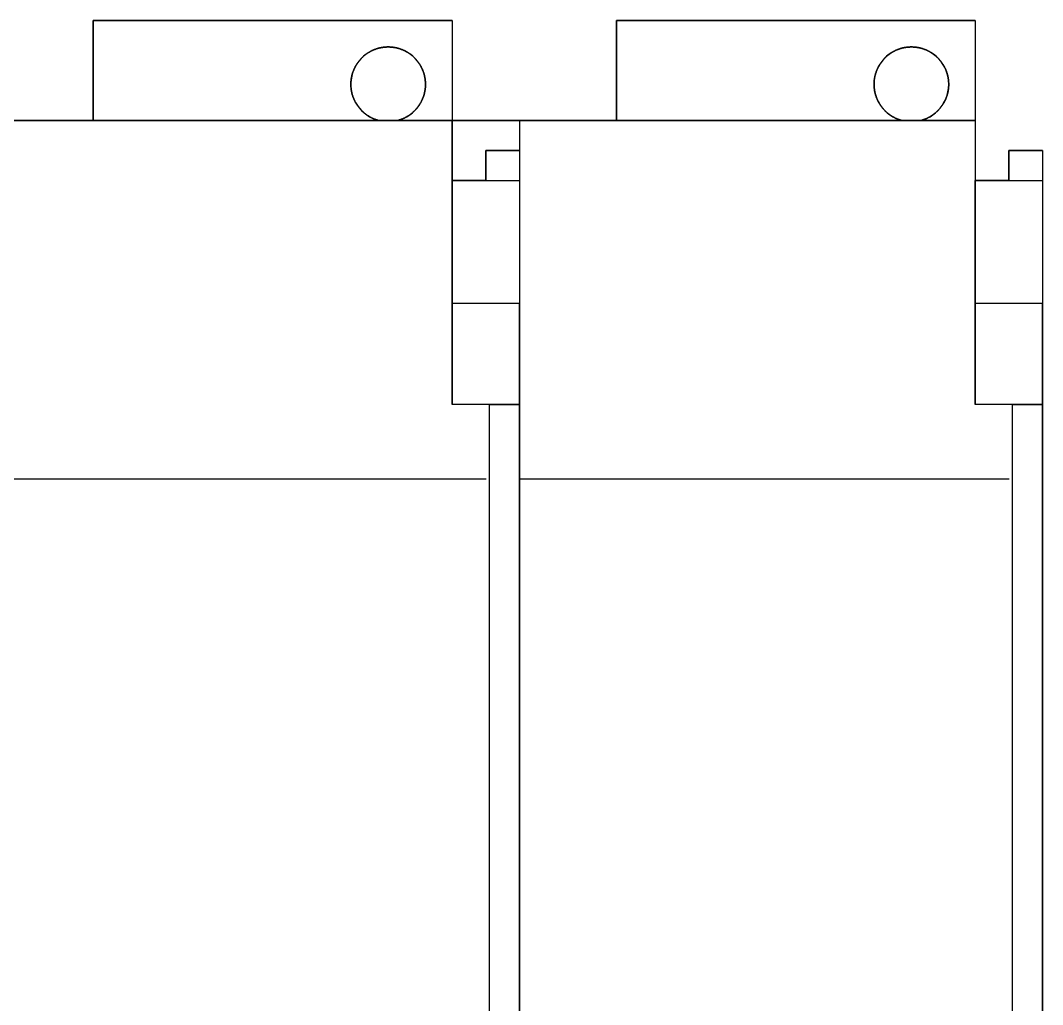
# Paper-space layout 'Sample Network Drawing - A1 Sheet' of a CAD drawing. Extents: x 49 to 806, y 22 to 564.
# Drawn here: x 641.74 to 648.58, y 130.26 to 136.85 of the extents above; entities that cross this region are included whole.
import ezdxf

# ---------------------------------------------------------------- set-up
doc = ezdxf.new("R2010")
doc.units = 0
doc.layers.add('N-EQPM-EXST', color=252, linetype='Continuous', lineweight=25)

psp = doc.layouts.new('Sample Network Drawing - A1 Sheet')

# ---------------------------------------------------------------- linework, layer by layer
at = {"layer": 'N-EQPM-EXST'}
for p, q in [((642.2294, 136.1752), (642.2294, 136.8452)), ((642.2294, 136.8452), (644.6294, 136.8452)), ((642.2294, 136.1752), (642.2294, 136.8452)), ((642.2294, 136.8452), (642.2294, 136.8452)), ((642.2294, 136.8452), (642.2294, 136.1752)), ((642.2294, 136.8452), (644.6294, 136.8452)), ((642.2294, 136.8452), (642.2294, 136.8452)), ((644.6294, 136.8452), (642.2294, 136.8452)), ((644.6294, 136.8452), (644.6294, 136.1752)), ((644.6294, 136.8452), (644.6294, 136.8452)), ((644.6294, 136.8452), (644.6294, 135.7752)), ((644.6294, 136.8452), (644.6294, 136.8452)), ((644.6294, 136.8452), (644.6294, 136.1752)), ((645.7294, 136.1752), (645.7294, 136.8452)), ((645.7294, 136.8452), (648.1294, 136.8452)), ((645.7294, 136.1752), (645.7294, 136.8452)), ((645.7294, 136.8452), (645.7294, 136.8452)), ((645.7294, 136.8452), (645.7294, 136.1752)), ((645.7294, 136.8452), (648.1294, 136.8452)), ((645.7294, 136.8452), (645.7294, 136.8452)), ((648.1294, 136.8452), (645.7294, 136.8452)), ((648.1294, 136.8452), (648.1294, 136.1752)), ((648.1294, 136.8452), (648.1294, 136.8452)), ((648.1294, 136.8452), (648.1294, 135.7752)), ((648.1294, 136.8452), (648.1294, 136.8452)), ((648.1294, 136.8452), (648.1294, 136.1752)), ((642.2294, 136.1752), (641.1294, 136.1752)), ((641.5794, 136.1752), (644.6294, 136.1752)), ((641.5794, 136.1752), (644.6294, 136.1752)), ((642.2294, 136.1752), (642.2294, 136.1752)), ((644.1411, 136.1752), (642.2294, 136.1752)), ((644.1411, 136.1752), (642.2294, 136.1752)), ((642.2294, 136.1752), (642.2294, 136.1752)), ((644.1411, 136.1752), (644.1411, 136.1752)), ((644.2626, 136.1752), (644.1411, 136.1752)), ((644.6294, 136.1752), (644.2626, 136.1752)), ((644.2626, 136.1752), (644.2626, 136.1752)), ((644.6294, 136.1752), (644.2626, 136.1752)), ((644.6294, 136.1752), (645.0794, 136.1752)), ((644.6294, 135.7752), (644.6294, 136.1752)), ((644.6294, 136.1752), (645.0794, 136.1752)), ((644.6294, 136.1752), (644.6294, 136.1752)), ((645.7294, 136.1752), (644.6294, 136.1752)), ((644.6294, 135.7752), (644.6294, 136.1752)), ((644.6294, 136.1752), (644.6294, 136.1752)), ((644.6294, 136.1752), (644.6294, 135.7752)), ((644.6294, 136.1752), (644.6294, 136.1752)), ((644.6294, 136.1752), (644.6294, 134.2752)), ((644.6294, 136.1752), (644.6294, 136.1752)), ((644.6294, 136.1752), (644.6294, 134.2752)), ((645.0794, 136.1752), (645.0794, 135.9752)), ((645.0794, 136.1752), (645.0794, 136.1752)), ((645.0794, 136.1752), (648.1294, 136.1752)), ((645.0794, 136.1752), (648.1294, 136.1752)), ((645.0794, 136.1752), (645.0794, 124.3752)), ((645.7294, 136.1752), (645.7294, 136.1752)), ((647.6411, 136.1752), (645.7294, 136.1752)), ((647.6411, 136.1752), (645.7294, 136.1752)), ((645.7294, 136.1752), (645.7294, 136.1752)), ((647.6411, 136.1752), (647.6411, 136.1752)), ((647.7626, 136.1752), (647.6411, 136.1752)), ((648.1294, 136.1752), (647.7626, 136.1752)), ((647.7626, 136.1752), (647.7626, 136.1752)), ((648.1294, 136.1752), (647.7626, 136.1752)), ((648.1294, 136.1752), (648.1294, 136.1752)), ((648.1294, 136.1752), (648.1294, 134.2752)), ((648.1294, 136.1752), (648.1294, 136.1752)), ((648.1294, 136.1752), (648.1294, 134.2752)), ((645.0794, 135.9752), (644.8544, 135.9752)), ((644.8544, 135.9752), (644.8544, 135.7752)), ((644.8544, 135.9752), (644.8544, 135.7752)), ((644.8544, 135.9752), (644.8544, 135.9752)), ((644.8544, 135.7752), (644.8544, 135.9752)), ((645.0794, 135.9752), (644.8544, 135.9752)), ((644.8544, 135.9752), (644.8544, 135.9752)), ((644.8544, 135.9752), (645.0794, 135.9752)), ((644.8544, 135.7752), (644.8544, 135.9752)), ((644.8544, 135.9752), (645.0794, 135.9752)), ((644.8544, 135.9752), (645.0794, 135.9752)), ((644.8544, 135.9752), (644.8544, 135.9752)), ((645.0794, 135.9752), (644.8544, 135.9752)), ((644.8544, 135.7752), (644.8544, 135.9752)), ((644.8544, 135.9752), (644.8544, 135.7752)), ((644.8544, 135.9752), (644.8544, 135.9752)), ((645.0794, 135.9752), (645.0794, 135.9752)), ((645.0794, 135.9752), (645.0794, 135.7752)), ((645.0794, 135.9752), (645.0794, 135.7752)), ((645.0794, 135.9752), (645.0794, 135.9752)), ((645.0794, 135.9752), (645.0794, 131.8752)), ((645.0794, 135.9752), (645.0794, 135.9752)), ((648.3544, 135.7752), (648.3544, 135.9752)), ((648.3544, 135.9752), (648.5794, 135.9752)), ((648.3544, 135.9752), (648.5794, 135.9752)), ((648.3544, 135.9752), (648.3544, 135.9752)), ((648.5794, 135.9752), (648.3544, 135.9752)), ((648.3544, 135.7752), (648.3544, 135.9752)), ((648.3544, 135.9752), (648.3544, 135.7752)), ((648.3544, 135.9752), (648.3544, 135.9752)), ((648.5794, 135.9752), (648.5794, 135.7752)), ((648.5794, 135.9752), (648.5794, 135.7752)), ((648.5794, 135.9752), (648.5794, 135.9752)), ((648.5794, 135.9752), (648.5794, 131.8752)), ((648.5794, 135.9752), (648.5794, 135.9752)), ((644.8544, 135.7752), (644.6294, 135.7752)), ((644.6294, 135.7752), (644.6294, 135.7752)), ((644.8544, 135.7752), (644.6294, 135.7752)), ((644.6294, 135.7752), (644.6294, 135.7752)), ((644.6294, 135.7752), (644.8544, 135.7752)), ((644.6294, 135.7752), (645.0794, 135.7752)), ((644.6294, 134.9502), (644.6294, 135.7752)), ((644.6294, 135.7752), (644.6294, 135.7752)), ((644.6294, 134.9502), (644.6294, 135.7752)), ((644.8544, 135.7752), (644.6294, 135.7752)), ((644.6294, 135.7752), (645.0794, 135.7752)), ((644.6294, 135.7752), (644.6294, 135.7752)), ((644.8544, 135.7752), (644.8544, 135.7752)), ((644.8544, 135.7752), (644.8544, 135.7752)), ((644.8544, 135.7752), (645.0794, 135.7752)), ((644.8544, 135.7752), (644.8544, 135.7752)), ((644.8544, 135.7752), (645.0794, 135.7752)), ((644.8544, 135.7752), (644.8544, 135.7752)), ((645.0794, 135.7752), (645.0794, 134.9502)), ((645.0794, 135.7752), (645.0794, 135.7752)), ((645.0794, 135.7752), (645.0794, 134.9502)), ((645.0794, 135.7752), (645.0794, 135.7752)), ((648.1294, 135.7752), (648.5794, 135.7752)), ((648.1294, 134.9502), (648.1294, 135.7752)), ((648.1294, 135.7752), (648.1294, 135.7752)), ((648.1294, 134.9502), (648.1294, 135.7752)), ((648.3544, 135.7752), (648.1294, 135.7752)), ((648.1294, 135.7752), (648.5794, 135.7752)), ((648.1294, 135.7752), (648.1294, 135.7752)), ((648.3544, 135.7752), (648.5794, 135.7752)), ((648.3544, 135.7752), (648.3544, 135.7752)), ((648.3544, 135.7752), (648.5794, 135.7752)), ((648.3544, 135.7752), (648.3544, 135.7752)), ((648.5794, 135.7752), (648.5794, 134.9502)), ((648.5794, 135.7752), (648.5794, 135.7752)), ((648.5794, 135.7752), (648.5794, 134.9502)), ((648.5794, 135.7752), (648.5794, 135.7752)), ((645.0794, 134.9502), (644.6294, 134.9502)), ((645.0794, 134.9502), (644.6294, 134.9502)), ((645.0794, 134.9502), (644.6294, 134.9502)), ((644.6294, 134.9502), (644.6294, 134.9502)), ((645.0794, 134.9502), (644.6294, 134.9502)), ((644.6294, 134.2752), (644.6294, 134.9502)), ((644.6294, 134.9502), (644.6294, 134.9502)), ((644.6294, 134.2752), (644.6294, 134.9502)), ((645.0794, 134.9502), (645.0794, 134.9502)), ((645.0794, 134.2752), (645.0794, 134.9502)), ((645.0794, 134.9502), (645.0794, 134.9502)), ((645.0794, 134.2752), (645.0794, 134.9502)), ((648.5794, 134.9502), (648.1294, 134.9502)), ((648.5794, 134.9502), (648.1294, 134.9502)), ((648.5794, 134.9502), (648.1294, 134.9502)), ((648.1294, 134.9502), (648.1294, 134.9502)), ((648.5794, 134.9502), (648.1294, 134.9502)), ((648.1294, 134.2752), (648.1294, 134.9502)), ((648.1294, 134.9502), (648.1294, 134.9502)), ((648.1294, 134.2752), (648.1294, 134.9502)), ((648.5794, 134.9502), (648.5794, 134.9502)), ((648.5794, 134.2752), (648.5794, 134.9502)), ((648.5794, 134.9502), (648.5794, 134.9502)), ((648.5794, 134.2752), (648.5794, 134.9502)), ((645.0794, 134.2752), (644.6294, 134.2752)), ((645.0794, 134.2752), (644.6294, 134.2752)), ((644.6294, 134.2752), (644.6294, 134.2752)), ((644.8794, 134.2752), (644.6294, 134.2752)), ((644.8794, 134.2752), (644.6294, 134.2752)), ((644.6294, 134.2752), (644.6294, 134.2752)), ((644.8794, 134.2752), (645.0794, 134.2752)), ((644.8794, 134.2752), (644.8794, 134.2752)), ((644.8794, 134.2752), (645.0794, 134.2752)), ((644.8794, 125.6752), (644.8794, 134.2752)), ((644.8794, 124.8251), (644.8794, 134.2752)), ((644.8794, 124.8251), (644.8794, 134.2752)), ((644.8794, 134.2752), (644.8794, 134.2752)), ((644.8794, 125.6752), (644.8794, 134.2752)), ((645.0794, 134.2752), (645.0794, 134.2752)), ((645.0794, 125.6752), (645.0794, 134.2752)), ((645.0794, 134.2752), (645.0794, 134.2752)), ((645.0794, 125.6752), (645.0794, 134.2752)), ((648.5794, 134.2752), (648.1294, 134.2752)), ((648.5794, 134.2752), (648.1294, 134.2752)), ((648.1294, 134.2752), (648.1294, 134.2752)), ((648.3794, 134.2752), (648.1294, 134.2752)), ((648.3794, 134.2752), (648.1294, 134.2752)), ((648.1294, 134.2752), (648.1294, 134.2752)), ((648.3794, 134.2752), (648.5794, 134.2752)), ((648.3794, 134.2752), (648.3794, 134.2752)), ((648.3794, 134.2752), (648.5794, 134.2752)), ((648.3794, 125.6752), (648.3794, 134.2752)), ((648.3794, 124.8251), (648.3794, 134.2752)), ((648.3794, 124.8251), (648.3794, 134.2752)), ((648.3794, 134.2752), (648.3794, 134.2752)), ((648.3794, 125.6752), (648.3794, 134.2752)), ((648.5794, 134.2752), (648.5794, 134.2752)), ((648.5794, 125.6752), (648.5794, 134.2752)), ((648.5794, 134.2752), (648.5794, 134.2752)), ((648.5794, 125.6752), (648.5794, 134.2752)), ((645.0794, 131.8752), (645.0794, 131.8752)), ((645.0794, 131.8752), (645.0794, 128.3752)), ((648.5794, 131.8752), (648.5794, 131.8752)), ((648.5794, 131.8752), (648.5794, 128.3752))]:
    psp.add_line(p, q, dxfattribs=at)
at = {"layer": 'N-EQPM-EXST', "flags": 128}
for points in [[(644.1411, 136.1752), (644.1384, 136.1759), (644.1357, 136.1766), (644.133, 136.1774), (644.1303, 136.1782), (644.1277, 136.179), (644.1249, 136.1799), (644.1223, 136.1807), (644.1197, 136.1816), (644.117, 136.1826), (644.1144, 136.1835), (644.1118, 136.1845), (644.1092, 136.1855), (644.1065, 136.1866), (644.104, 136.1877), (644.1014, 136.1888), (644.0988, 136.19), (644.0963, 136.1911), (644.0937, 136.1923), (644.0913, 136.1936), (644.0887, 136.1948), (644.0863, 136.1961), (644.0838, 136.1974), (644.0813, 136.1987), (644.0789, 136.2001), (644.0764, 136.2015), (644.074, 136.2029), (644.0716, 136.2044), (644.0692, 136.2059), (644.0669, 136.2074), (644.0645, 136.2089), (644.0622, 136.2105), (644.0599, 136.2121), (644.0576, 136.2136), (644.0553, 136.2153), (644.053, 136.2169), (644.0508, 136.2186), (644.0485, 136.2204), (644.0463, 136.2221), (644.0442, 136.2238), (644.042, 136.2256), (644.0398, 136.2274), (644.0377, 136.2292), (644.0357, 136.2311), (644.0336, 136.233), (644.0315, 136.2349), (644.0295, 136.2368), (644.0274, 136.2388), (644.0255, 136.2407), (644.0235, 136.2427), (644.0215, 136.2448), (644.0196, 136.2468), (644.0177, 136.2489), (644.0158, 136.2509), (644.014, 136.253), (644.0121, 136.2551), (644.0103, 136.2573), (644.0085, 136.2595), (644.0067, 136.2616), (644.005, 136.2638), (644.0033, 136.266), (644.0016, 136.2683), (644, 136.2705), (643.9983, 136.2728), (643.9967, 136.2751), (643.9951, 136.2774), (643.9936, 136.2797), (643.992, 136.2821), (643.9905, 136.2845), (643.9891, 136.2869), (643.9876, 136.2893), (643.9862, 136.2917), (643.9848, 136.2941), (643.9834, 136.2966), (643.982, 136.299), (643.9807, 136.3015), (643.9795, 136.304), (643.9782, 136.3065), (643.9769, 136.309), (643.9758, 136.3115), (643.9746, 136.3141), (643.9734, 136.3166), (643.9723, 136.3192), (643.9712, 136.3218), (643.9702, 136.3244), (643.9691, 136.327), (643.9681, 136.3296), (643.9671, 136.3323), (643.9662, 136.3349), (643.9653, 136.3376), (643.9644, 136.3402), (643.9635, 136.3429), (643.9627, 136.3456), (643.962, 136.3483), (643.9612, 136.351), (643.9604, 136.3537), (643.9597, 136.3564), (643.9591, 136.3591), (643.9584, 136.3619), (643.9578, 136.3646), (643.9572, 136.3673), (643.9567, 136.3701), (643.9562, 136.3728), (643.9557, 136.3756), (643.9552, 136.3784), (643.9548, 136.3812), (643.9544, 136.3839), (643.9541, 136.3867), (643.9537, 136.3895), (643.9534, 136.3923), (643.9532, 136.3951), (643.9529, 136.3979), (643.9527, 136.4007), (643.9525, 136.4035), (643.9524, 136.4063), (643.9523, 136.4091), (643.9522, 136.4119), (643.9521, 136.4147), (643.9521, 136.4175), (643.9521, 136.4203), (643.9522, 136.4231), (643.9523, 136.4259), (643.9523, 136.4287), (643.9525, 136.4315), (643.9527, 136.4344), (643.9529, 136.4372), (643.9531, 136.4399), (643.9534, 136.4427), (643.9537, 136.4455), (643.954, 136.4483), (643.9544, 136.4511), (643.9547, 136.4539), (643.9552, 136.4566), (643.9556, 136.4594), (643.9561, 136.4622), (643.9566, 136.4649), (643.9572, 136.4677), (643.9578, 136.4704), (643.9583, 136.4732), (643.959, 136.4759), (643.9597, 136.4786), (643.9603, 136.4813), (643.9611, 136.4841), (643.9618, 136.4868), (643.9626, 136.4894), (643.9634, 136.4921), (643.9643, 136.4948), (643.9652, 136.4975), (643.9661, 136.5001), (643.967, 136.5028), (643.968, 136.5054), (643.969, 136.508), (643.97, 136.5106), (643.9711, 136.5132), (643.9721, 136.5158), (643.9733, 136.5184), (643.9744, 136.5209), (643.9756, 136.5235), (643.9768, 136.526), (643.978, 136.5286), (643.9793, 136.5311), (643.9806, 136.5336), (643.9819, 136.5361), (643.9832, 136.5385), (643.9846, 136.541), (643.986, 136.5434), (643.9874, 136.5458), (643.9889, 136.5482), (643.9903, 136.5506), (643.9919, 136.553), (643.9934, 136.5553), (643.9949, 136.5577), (643.9965, 136.56), (643.9981, 136.5623), (643.9997, 136.5645), (644.0014, 136.5668), (644.0031, 136.569), (644.0048, 136.5713), (644.0066, 136.5735), (644.0083, 136.5757), (644.0101, 136.5778), (644.0119, 136.58), (644.0137, 136.5821), (644.0156, 136.5842), (644.0175, 136.5863), (644.0194, 136.5883), (644.0213, 136.5904), (644.0232, 136.5924), (644.0252, 136.5944), (644.0272, 136.5964), (644.0292, 136.5983), (644.0312, 136.6002), (644.0333, 136.6021), (644.0354, 136.604), (644.0375, 136.6059), (644.0396, 136.6077), (644.0417, 136.6095), (644.0439, 136.6113), (644.0461, 136.6131), (644.0483, 136.6148), (644.0505, 136.6165), (644.0527, 136.6182), (644.055, 136.6199), (644.0573, 136.6215), (644.0596, 136.6231), (644.0619, 136.6247), (644.0642, 136.6263), (644.0665, 136.6278), (644.0689, 136.6293), (644.0713, 136.6308), (644.0737, 136.6323), (644.0761, 136.6337), (644.0785, 136.6351), (644.081, 136.6365), (644.0835, 136.6378), (644.0859, 136.6391), (644.0884, 136.6404), (644.0909, 136.6416), (644.0935, 136.6429), (644.096, 136.6441), (644.0985, 136.6453), (644.1011, 136.6464), (644.1037, 136.6475), (644.1062, 136.6486), (644.1088, 136.6497), (644.1115, 136.6507), (644.1141, 136.6517), (644.1167, 136.6527), (644.1193, 136.6536), (644.122, 136.6545), (644.1246, 136.6554), (644.1273, 136.6563), (644.13, 136.6571), (644.1327, 136.6579), (644.1354, 136.6586), (644.1381, 136.6594), (644.1408, 136.6601), (644.1435, 136.6608), (644.1462, 136.6614), (644.149, 136.662), (644.1517, 136.6626), (644.1545, 136.6632), (644.1572, 136.6636), (644.16, 136.6641), (644.1627, 136.6646), (644.1655, 136.665), (644.1683, 136.6654), (644.1711, 136.6658), (644.1739, 136.6661), (644.1767, 136.6664), (644.1794, 136.6667), (644.1822, 136.6669), (644.185, 136.6671), (644.1878, 136.6673), (644.1906, 136.6674), (644.1935, 136.6675), (644.1963, 136.6676), (644.1991, 136.6677), (644.2018, 136.6677), (644.2046, 136.6677), (644.2074, 136.6676), (644.2102, 136.6675), (644.2131, 136.6674), (644.2159, 136.6673), (644.2187, 136.6671), (644.2215, 136.6669), (644.2243, 136.6667), (644.227, 136.6664), (644.2298, 136.6661), (644.2326, 136.6658), (644.2354, 136.6654), (644.2382, 136.665), (644.2409, 136.6646), (644.2437, 136.6641), (644.2465, 136.6636), (644.2492, 136.6632), (644.252, 136.6626), (644.2547, 136.662), (644.2575, 136.6614), (644.2602, 136.6608), (644.2629, 136.6601), (644.2656, 136.6594), (644.2683, 136.6586), (644.271, 136.6579), (644.2737, 136.6571), (644.2764, 136.6563), (644.2791, 136.6554), (644.2817, 136.6545), (644.2844, 136.6536), (644.287, 136.6527), (644.2896, 136.6517), (644.2922, 136.6507), (644.2948, 136.6497), (644.2975, 136.6486), (644.3, 136.6475), (644.3026, 136.6464), (644.3052, 136.6453), (644.3077, 136.6441), (644.3102, 136.6429), (644.3127, 136.6416), (644.3153, 136.6404), (644.3178, 136.6391), (644.3202, 136.6378), (644.3227, 136.6365), (644.3252, 136.6351), (644.3276, 136.6337), (644.33, 136.6323), (644.3324, 136.6308), (644.3348, 136.6293), (644.3371, 136.6278), (644.3395, 136.6263), (644.3418, 136.6247), (644.3441, 136.6231), (644.3464, 136.6215), (644.3487, 136.6199), (644.3509, 136.6182), (644.3532, 136.6165), (644.3554, 136.6148), (644.3576, 136.6131), (644.3598, 136.6113), (644.362, 136.6095), (644.3641, 136.6077), (644.3662, 136.6059), (644.3683, 136.604), (644.3704, 136.6021), (644.3725, 136.6002), (644.3745, 136.5983), (644.3765, 136.5964), (644.3785, 136.5944), (644.3804, 136.5924), (644.3824, 136.5904), (644.3843, 136.5883), (644.3862, 136.5863), (644.3881, 136.5842), (644.39, 136.5821), (644.3918, 136.58), (644.3936, 136.5778), (644.3954, 136.5757), (644.3971, 136.5735), (644.3989, 136.5713), (644.4006, 136.569), (644.4023, 136.5668), (644.4039, 136.5645), (644.4056, 136.5623), (644.4072, 136.56), (644.4088, 136.5577), (644.4103, 136.5553), (644.4118, 136.553), (644.4134, 136.5506), (644.4148, 136.5482), (644.4163, 136.5458), (644.4177, 136.5434), (644.4191, 136.541), (644.4204, 136.5385), (644.4218, 136.5361), (644.4231, 136.5336), (644.4244, 136.5311), (644.4257, 136.5286), (644.4269, 136.526), (644.4281, 136.5235), (644.4293, 136.5209), (644.4304, 136.5184), (644.4315, 136.5158), (644.4326, 136.5132), (644.4337, 136.5106), (644.4347, 136.508), (644.4357, 136.5054), (644.4367, 136.5028), (644.4376, 136.5001), (644.4385, 136.4975), (644.4394, 136.4948), (644.4402, 136.4921), (644.4411, 136.4894), (644.4419, 136.4868), (644.4426, 136.4841), (644.4434, 136.4813), (644.444, 136.4786), (644.4447, 136.4759), (644.4453, 136.4732), (644.4459, 136.4704), (644.4465, 136.4677), (644.4471, 136.4649), (644.4476, 136.4622), (644.4481, 136.4594), (644.4485, 136.4566), (644.449, 136.4539), (644.4493, 136.4511), (644.4497, 136.4483), (644.45, 136.4455), (644.4503, 136.4427), (644.4506, 136.4399), (644.4508, 136.4372), (644.451, 136.4344), (644.4512, 136.4315), (644.4513, 136.4287), (644.4514, 136.4259), (644.4515, 136.4231), (644.4516, 136.4203), (644.4516, 136.4175), (644.4516, 136.4147), (644.4515, 136.4119), (644.4514, 136.4091), (644.4513, 136.4063), (644.4512, 136.4035), (644.451, 136.4007), (644.4508, 136.3979), (644.4505, 136.3951), (644.4503, 136.3923), (644.45, 136.3895), (644.4496, 136.3867), (644.4493, 136.3839), (644.4489, 136.3812), (644.4485, 136.3784), (644.448, 136.3756), (644.4475, 136.3728), (644.447, 136.3701), (644.4465, 136.3673), (644.4459, 136.3646), (644.4453, 136.3619), (644.4446, 136.3591), (644.4439, 136.3564), (644.4433, 136.3537), (644.4425, 136.351), (644.4417, 136.3483), (644.441, 136.3456), (644.4402, 136.3429), (644.4393, 136.3402), (644.4384, 136.3376), (644.4375, 136.3349), (644.4366, 136.3323), (644.4356, 136.3296), (644.4346, 136.327), (644.4335, 136.3244), (644.4325, 136.3218), (644.4314, 136.3192), (644.4303, 136.3166), (644.4291, 136.3141), (644.4279, 136.3115), (644.4268, 136.309), (644.4255, 136.3065), (644.4242, 136.304), (644.423, 136.3015), (644.4217, 136.299), (644.4203, 136.2966), (644.4189, 136.2941), (644.4175, 136.2917), (644.4161, 136.2893), (644.4146, 136.2869), (644.4132, 136.2845), (644.4117, 136.2821), (644.4101, 136.2797), (644.4086, 136.2774), (644.407, 136.2751), (644.4054, 136.2728), (644.4037, 136.2705), (644.4021, 136.2683), (644.4004, 136.266), (644.3987, 136.2638), (644.397, 136.2616), (644.3952, 136.2595), (644.3934, 136.2573), (644.3916, 136.2551), (644.3897, 136.253), (644.3879, 136.2509), (644.386, 136.2489), (644.3841, 136.2468), (644.3822, 136.2448), (644.3802, 136.2427), (644.3782, 136.2407), (644.3763, 136.2388), (644.3742, 136.2368), (644.3722, 136.2349), (644.3701, 136.233), (644.368, 136.2311), (644.366, 136.2292), (644.3638, 136.2274), (644.3617, 136.2256), (644.3595, 136.2238), (644.3574, 136.2221), (644.3551, 136.2204), (644.3529, 136.2186), (644.3507, 136.2169), (644.3484, 136.2153), (644.3461, 136.2136), (644.3438, 136.2121), (644.3415, 136.2105), (644.3392, 136.2089), (644.3368, 136.2074), (644.3345, 136.2059), (644.3321, 136.2044), (644.3297, 136.2029), (644.3273, 136.2015), (644.3248, 136.2001), (644.3224, 136.1987), (644.3199, 136.1974), (644.3174, 136.1961), (644.315, 136.1948), (644.3124, 136.1936), (644.31, 136.1923), (644.3074, 136.1911), (644.3049, 136.19), (644.3023, 136.1888), (644.2997, 136.1877), (644.2971, 136.1866), (644.2945, 136.1855), (644.2919, 136.1845), (644.2893, 136.1835), (644.2867, 136.1826), (644.284, 136.1816), (644.2814, 136.1807), (644.2787, 136.1799), (644.276, 136.179), (644.2734, 136.1782), (644.2707, 136.1774), (644.268, 136.1766), (644.2653, 136.1759), (644.2626, 136.1752), (644.2653, 136.1759), (644.268, 136.1766), (644.2707, 136.1774), (644.2734, 136.1782), (644.276, 136.179), (644.2787, 136.1799), (644.2814, 136.1807), (644.284, 136.1816), (644.2867, 136.1826), (644.2893, 136.1835), (644.2919, 136.1845), (644.2945, 136.1855), (644.2971, 136.1866), (644.2997, 136.1877), (644.3023, 136.1888), (644.3049, 136.19), (644.3074, 136.1911), (644.31, 136.1923), (644.3124, 136.1936), (644.315, 136.1948), (644.3174, 136.1961), (644.3199, 136.1974), (644.3224, 136.1987), (644.3248, 136.2001), (644.3273, 136.2015), (644.3297, 136.2029), (644.3321, 136.2044), (644.3345, 136.2059), (644.3368, 136.2074), (644.3392, 136.2089), (644.3415, 136.2105), (644.3438, 136.2121), (644.3461, 136.2136), (644.3484, 136.2153), (644.3507, 136.2169), (644.3529, 136.2186), (644.3551, 136.2204), (644.3574, 136.2221), (644.3595, 136.2238), (644.3617, 136.2256), (644.3638, 136.2274), (644.366, 136.2292), (644.368, 136.2311), (644.3701, 136.233), (644.3722, 136.2349), (644.3742, 136.2368), (644.3763, 136.2388), (644.3782, 136.2407), (644.3802, 136.2427), (644.3822, 136.2448), (644.3841, 136.2468), (644.386, 136.2489), (644.3879, 136.2509), (644.3897, 136.253), (644.3916, 136.2551), (644.3934, 136.2573), (644.3952, 136.2595), (644.397, 136.2616), (644.3987, 136.2638), (644.4004, 136.266), (644.4021, 136.2683), (644.4037, 136.2705), (644.4054, 136.2728), (644.407, 136.2751), (644.4086, 136.2774), (644.4101, 136.2797), (644.4117, 136.2821), (644.4132, 136.2845), (644.4146, 136.2869), (644.4161, 136.2893), (644.4175, 136.2917), (644.4189, 136.2941), (644.4203, 136.2966), (644.4217, 136.299), (644.423, 136.3015), (644.4242, 136.304), (644.4255, 136.3065), (644.4268, 136.309), (644.4279, 136.3115), (644.4291, 136.3141), (644.4303, 136.3166), (644.4314, 136.3192), (644.4325, 136.3218), (644.4335, 136.3244), (644.4346, 136.327), (644.4356, 136.3296), (644.4366, 136.3323), (644.4375, 136.3349), (644.4384, 136.3376), (644.4393, 136.3402), (644.4402, 136.3429), (644.441, 136.3456), (644.4417, 136.3483), (644.4425, 136.351), (644.4433, 136.3537), (644.4439, 136.3564), (644.4446, 136.3591), (644.4453, 136.3619), (644.4459, 136.3646), (644.4465, 136.3673), (644.447, 136.3701), (644.4475, 136.3728), (644.448, 136.3756), (644.4485, 136.3784), (644.4489, 136.3812), (644.4493, 136.3839), (644.4496, 136.3867), (644.45, 136.3895), (644.4503, 136.3923), (644.4505, 136.3951), (644.4508, 136.3979), (644.451, 136.4007), (644.4512, 136.4035), (644.4513, 136.4063), (644.4514, 136.4091), (644.4515, 136.4119), (644.4516, 136.4147), (644.4516, 136.4175), (644.4516, 136.4203), (644.4515, 136.4231), (644.4514, 136.4259), (644.4513, 136.4287), (644.4512, 136.4315), (644.451, 136.4344), (644.4508, 136.4372), (644.4506, 136.4399), (644.4503, 136.4427), (644.45, 136.4455), (644.4497, 136.4483), (644.4493, 136.4511), (644.449, 136.4539), (644.4485, 136.4566), (644.4481, 136.4594), (644.4476, 136.4622), (644.4471, 136.4649), (644.4465, 136.4677), (644.4459, 136.4704), (644.4453, 136.4732), (644.4447, 136.4759), (644.444, 136.4786), (644.4434, 136.4813), (644.4426, 136.4841), (644.4419, 136.4868), (644.4411, 136.4894), (644.4402, 136.4921), (644.4394, 136.4948), (644.4385, 136.4975), (644.4376, 136.5001), (644.4367, 136.5028), (644.4357, 136.5054), (644.4347, 136.508), (644.4337, 136.5106), (644.4326, 136.5132), (644.4315, 136.5158), (644.4304, 136.5184), (644.4293, 136.5209), (644.4281, 136.5235), (644.4269, 136.526), (644.4257, 136.5286), (644.4244, 136.5311), (644.4231, 136.5336), (644.4218, 136.5361), (644.4204, 136.5385), (644.4191, 136.541), (644.4177, 136.5434), (644.4163, 136.5458), (644.4148, 136.5482), (644.4134, 136.5506), (644.4118, 136.553), (644.4103, 136.5553), (644.4088, 136.5577), (644.4072, 136.56), (644.4056, 136.5623), (644.4039, 136.5645), (644.4023, 136.5668), (644.4006, 136.569), (644.3989, 136.5713), (644.3971, 136.5735), (644.3954, 136.5757), (644.3936, 136.5778), (644.3918, 136.58), (644.39, 136.5821), (644.3881, 136.5842), (644.3862, 136.5863), (644.3843, 136.5883), (644.3824, 136.5904), (644.3804, 136.5924), (644.3785, 136.5944), (644.3765, 136.5964), (644.3745, 136.5983), (644.3725, 136.6002), (644.3704, 136.6021), (644.3683, 136.604), (644.3662, 136.6059), (644.3641, 136.6077), (644.362, 136.6095), (644.3598, 136.6113), (644.3576, 136.6131), (644.3554, 136.6148), (644.3532, 136.6165), (644.3509, 136.6182), (644.3487, 136.6199), (644.3464, 136.6215), (644.3441, 136.6231), (644.3418, 136.6247), (644.3395, 136.6263), (644.3371, 136.6278), (644.3348, 136.6293), (644.3324, 136.6308), (644.33, 136.6323), (644.3276, 136.6337), (644.3252, 136.6351), (644.3227, 136.6365), (644.3202, 136.6378), (644.3178, 136.6391), (644.3153, 136.6404), (644.3127, 136.6416), (644.3102, 136.6429), (644.3077, 136.6441), (644.3052, 136.6453), (644.3026, 136.6464), (644.3, 136.6475), (644.2975, 136.6486), (644.2948, 136.6497), (644.2922, 136.6507), (644.2896, 136.6517), (644.287, 136.6527), (644.2844, 136.6536), (644.2817, 136.6545), (644.2791, 136.6554), (644.2764, 136.6563), (644.2737, 136.6571), (644.271, 136.6579), (644.2683, 136.6586), (644.2656, 136.6594), (644.2629, 136.6601), (644.2602, 136.6608), (644.2575, 136.6614), (644.2547, 136.662), (644.252, 136.6626), (644.2492, 136.6632), (644.2465, 136.6636), (644.2437, 136.6641), (644.2409, 136.6646), (644.2382, 136.665), (644.2354, 136.6654), (644.2326, 136.6658), (644.2298, 136.6661), (644.227, 136.6664), (644.2243, 136.6667), (644.2215, 136.6669), (644.2187, 136.6671), (644.2159, 136.6673), (644.2131, 136.6674), (644.2102, 136.6675), (644.2074, 136.6676), (644.2046, 136.6677), (644.2018, 136.6677), (644.1991, 136.6677), (644.1963, 136.6676), (644.1935, 136.6675), (644.1906, 136.6674), (644.1878, 136.6673), (644.185, 136.6671), (644.1822, 136.6669), (644.1794, 136.6667), (644.1767, 136.6664), (644.1739, 136.6661), (644.1711, 136.6658), (644.1683, 136.6654), (644.1655, 136.665), (644.1627, 136.6646), (644.16, 136.6641), (644.1572, 136.6636), (644.1545, 136.6632), (644.1517, 136.6626), (644.149, 136.662), (644.1462, 136.6614), (644.1435, 136.6608), (644.1408, 136.6601), (644.1381, 136.6594), (644.1354, 136.6586), (644.1327, 136.6579), (644.13, 136.6571), (644.1273, 136.6563), (644.1246, 136.6554), (644.122, 136.6545), (644.1193, 136.6536), (644.1167, 136.6527), (644.1141, 136.6517), (644.1115, 136.6507), (644.1088, 136.6497), (644.1062, 136.6486), (644.1037, 136.6475), (644.1011, 136.6464), (644.0985, 136.6453), (644.096, 136.6441), (644.0935, 136.6429), (644.0909, 136.6416), (644.0884, 136.6404), (644.0859, 136.6391), (644.0835, 136.6378), (644.081, 136.6365), (644.0785, 136.6351), (644.0761, 136.6337), (644.0737, 136.6323), (644.0713, 136.6308), (644.0689, 136.6293), (644.0665, 136.6278), (644.0642, 136.6263), (644.0619, 136.6247), (644.0596, 136.6231), (644.0573, 136.6215), (644.055, 136.6199), (644.0527, 136.6182), (644.0505, 136.6165), (644.0483, 136.6148), (644.0461, 136.6131), (644.0439, 136.6113), (644.0417, 136.6095), (644.0396, 136.6077), (644.0375, 136.6059), (644.0354, 136.604), (644.0333, 136.6021), (644.0312, 136.6002), (644.0292, 136.5983), (644.0272, 136.5964), (644.0252, 136.5944), (644.0232, 136.5924), (644.0213, 136.5904), (644.0194, 136.5883), (644.0175, 136.5863), (644.0156, 136.5842), (644.0137, 136.5821), (644.0119, 136.58), (644.0101, 136.5778), (644.0083, 136.5757), (644.0066, 136.5735), (644.0048, 136.5713), (644.0031, 136.569), (644.0014, 136.5668), (643.9997, 136.5645), (643.9981, 136.5623), (643.9965, 136.56), (643.9949, 136.5577), (643.9934, 136.5553), (643.9919, 136.553), (643.9903, 136.5506), (643.9889, 136.5482), (643.9874, 136.5458), (643.986, 136.5434), (643.9846, 136.541), (643.9832, 136.5385), (643.9819, 136.5361), (643.9806, 136.5336), (643.9793, 136.5311), (643.978, 136.5286), (643.9768, 136.526), (643.9756, 136.5235), (643.9744, 136.5209), (643.9733, 136.5184), (643.9721, 136.5158), (643.9711, 136.5132), (643.97, 136.5106), (643.969, 136.508), (643.968, 136.5054), (643.967, 136.5028), (643.9661, 136.5001), (643.9652, 136.4975), (643.9643, 136.4948), (643.9634, 136.4921), (643.9626, 136.4894), (643.9618, 136.4868), (643.9611, 136.4841), (643.9603, 136.4813), (643.9597, 136.4786), (643.959, 136.4759), (643.9583, 136.4732), (643.9578, 136.4704), (643.9572, 136.4677), (643.9566, 136.4649), (643.9561, 136.4622), (643.9556, 136.4594), (643.9552, 136.4566), (643.9547, 136.4539), (643.9544, 136.4511), (643.954, 136.4483), (643.9537, 136.4455), (643.9534, 136.4427), (643.9531, 136.4399), (643.9529, 136.4372), (643.9527, 136.4344), (643.9525, 136.4315), (643.9523, 136.4287), (643.9523, 136.4259), (643.9522, 136.4231), (643.9521, 136.4203), (643.9521, 136.4175), (643.9521, 136.4147), (643.9522, 136.4119), (643.9523, 136.4091), (643.9524, 136.4063), (643.9525, 136.4035), (643.9527, 136.4007), (643.9529, 136.3979), (643.9532, 136.3951), (643.9534, 136.3923), (643.9537, 136.3895), (643.9541, 136.3867), (643.9544, 136.3839), (643.9548, 136.3812), (643.9552, 136.3784), (643.9557, 136.3756), (643.9562, 136.3728), (643.9567, 136.3701), (643.9572, 136.3673), (643.9578, 136.3646), (643.9584, 136.3619), (643.9591, 136.3591), (643.9597, 136.3564), (643.9604, 136.3537), (643.9612, 136.351), (643.962, 136.3483), (643.9627, 136.3456), (643.9635, 136.3429), (643.9644, 136.3402), (643.9653, 136.3376), (643.9662, 136.3349), (643.9671, 136.3323), (643.9681, 136.3296), (643.9691, 136.327), (643.9702, 136.3244), (643.9712, 136.3218), (643.9723, 136.3192), (643.9734, 136.3166), (643.9746, 136.3141), (643.9758, 136.3115), (643.9769, 136.309), (643.9782, 136.3065), (643.9795, 136.304), (643.9807, 136.3015), (643.982, 136.299), (643.9834, 136.2966), (643.9848, 136.2941), (643.9862, 136.2917), (643.9876, 136.2893), (643.9891, 136.2869), (643.9905, 136.2845), (643.992, 136.2821), (643.9936, 136.2797), (643.9951, 136.2774), (643.9967, 136.2751), (643.9983, 136.2728), (644, 136.2705), (644.0016, 136.2683), (644.0033, 136.266), (644.005, 136.2638), (644.0067, 136.2616), (644.0085, 136.2595), (644.0103, 136.2573), (644.0121, 136.2551), (644.014, 136.253), (644.0158, 136.2509), (644.0177, 136.2489), (644.0196, 136.2468), (644.0215, 136.2448), (644.0235, 136.2427), (644.0255, 136.2407), (644.0274, 136.2388), (644.0295, 136.2368), (644.0315, 136.2349), (644.0336, 136.233), (644.0357, 136.2311), (644.0377, 136.2292), (644.0398, 136.2274), (644.042, 136.2256), (644.0442, 136.2238), (644.0463, 136.2221), (644.0485, 136.2204), (644.0508, 136.2186), (644.053, 136.2169), (644.0553, 136.2153), (644.0576, 136.2136), (644.0599, 136.2121), (644.0622, 136.2105), (644.0645, 136.2089), (644.0669, 136.2074), (644.0692, 136.2059), (644.0716, 136.2044), (644.074, 136.2029), (644.0764, 136.2015), (644.0789, 136.2001), (644.0813, 136.1987), (644.0838, 136.1974), (644.0863, 136.1961), (644.0887, 136.1948), (644.0913, 136.1936), (644.0937, 136.1923), (644.0963, 136.1911), (644.0988, 136.19), (644.1014, 136.1888), (644.104, 136.1877), (644.1065, 136.1866), (644.1092, 136.1855), (644.1118, 136.1845), (644.1144, 136.1835), (644.117, 136.1826), (644.1197, 136.1816), (644.1223, 136.1807), (644.1249, 136.1799), (644.1277, 136.179), (644.1303, 136.1782), (644.133, 136.1774), (644.1357, 136.1766), (644.1384, 136.1759)], [(647.6411, 136.1752), (647.6384, 136.1759), (647.6357, 136.1766), (647.633, 136.1774), (647.6303, 136.1782), (647.6277, 136.179), (647.6249, 136.1799), (647.6223, 136.1807), (647.6197, 136.1816), (647.617, 136.1826), (647.6144, 136.1835), (647.6118, 136.1845), (647.6092, 136.1855), (647.6065, 136.1866), (647.604, 136.1877), (647.6014, 136.1888), (647.5988, 136.19), (647.5963, 136.1911), (647.5937, 136.1923), (647.5913, 136.1936), (647.5887, 136.1948), (647.5863, 136.1961), (647.5838, 136.1974), (647.5813, 136.1987), (647.5789, 136.2001), (647.5764, 136.2015), (647.574, 136.2029), (647.5716, 136.2044), (647.5692, 136.2059), (647.5669, 136.2074), (647.5645, 136.2089), (647.5622, 136.2105), (647.5599, 136.2121), (647.5576, 136.2136), (647.5553, 136.2153), (647.553, 136.2169), (647.5508, 136.2186), (647.5485, 136.2204), (647.5463, 136.2221), (647.5442, 136.2238), (647.542, 136.2256), (647.5398, 136.2274), (647.5377, 136.2292), (647.5357, 136.2311), (647.5336, 136.233), (647.5315, 136.2349), (647.5295, 136.2368), (647.5274, 136.2388), (647.5255, 136.2407), (647.5235, 136.2427), (647.5215, 136.2448), (647.5196, 136.2468), (647.5177, 136.2489), (647.5158, 136.2509), (647.514, 136.253), (647.5121, 136.2551), (647.5103, 136.2573), (647.5085, 136.2595), (647.5067, 136.2616), (647.505, 136.2638), (647.5033, 136.266), (647.5016, 136.2683), (647.5, 136.2705), (647.4983, 136.2728), (647.4967, 136.2751), (647.4951, 136.2774), (647.4936, 136.2797), (647.492, 136.2821), (647.4905, 136.2845), (647.4891, 136.2869), (647.4876, 136.2893), (647.4862, 136.2917), (647.4848, 136.2941), (647.4834, 136.2966), (647.482, 136.299), (647.4807, 136.3015), (647.4795, 136.304), (647.4782, 136.3065), (647.4769, 136.309), (647.4758, 136.3115), (647.4746, 136.3141), (647.4734, 136.3166), (647.4723, 136.3192), (647.4712, 136.3218), (647.4702, 136.3244), (647.4691, 136.327), (647.4681, 136.3296), (647.4671, 136.3323), (647.4662, 136.3349), (647.4653, 136.3376), (647.4644, 136.3402), (647.4635, 136.3429), (647.4627, 136.3456), (647.462, 136.3483), (647.4612, 136.351), (647.4604, 136.3537), (647.4597, 136.3564), (647.4591, 136.3591), (647.4584, 136.3619), (647.4578, 136.3646), (647.4572, 136.3673), (647.4567, 136.3701), (647.4562, 136.3728), (647.4557, 136.3756), (647.4552, 136.3784), (647.4548, 136.3812), (647.4544, 136.3839), (647.4541, 136.3867), (647.4537, 136.3895), (647.4534, 136.3923), (647.4532, 136.3951), (647.4529, 136.3979), (647.4527, 136.4007), (647.4525, 136.4035), (647.4524, 136.4063), (647.4523, 136.4091), (647.4522, 136.4119), (647.4521, 136.4147), (647.4521, 136.4175), (647.4521, 136.4203), (647.4522, 136.4231), (647.4523, 136.4259), (647.4523, 136.4287), (647.4525, 136.4315), (647.4527, 136.4344), (647.4529, 136.4372), (647.4531, 136.4399), (647.4534, 136.4427), (647.4537, 136.4455), (647.454, 136.4483), (647.4544, 136.4511), (647.4547, 136.4539), (647.4552, 136.4566), (647.4556, 136.4594), (647.4561, 136.4622), (647.4566, 136.4649), (647.4572, 136.4677), (647.4578, 136.4704), (647.4583, 136.4732), (647.459, 136.4759), (647.4597, 136.4786), (647.4603, 136.4813), (647.4611, 136.4841), (647.4618, 136.4868), (647.4626, 136.4894), (647.4634, 136.4921), (647.4643, 136.4948), (647.4652, 136.4975), (647.4661, 136.5001), (647.467, 136.5028), (647.468, 136.5054), (647.469, 136.508), (647.47, 136.5106), (647.4711, 136.5132), (647.4721, 136.5158), (647.4733, 136.5184), (647.4744, 136.5209), (647.4756, 136.5235), (647.4768, 136.526), (647.478, 136.5286), (647.4793, 136.5311), (647.4806, 136.5336), (647.4819, 136.5361), (647.4832, 136.5385), (647.4846, 136.541), (647.486, 136.5434), (647.4874, 136.5458), (647.4889, 136.5482), (647.4903, 136.5506), (647.4919, 136.553), (647.4934, 136.5553), (647.4949, 136.5577), (647.4965, 136.56), (647.4981, 136.5623), (647.4997, 136.5645), (647.5014, 136.5668), (647.5031, 136.569), (647.5048, 136.5713), (647.5066, 136.5735), (647.5083, 136.5757), (647.5101, 136.5778), (647.5119, 136.58), (647.5137, 136.5821), (647.5156, 136.5842), (647.5175, 136.5863), (647.5194, 136.5883), (647.5213, 136.5904), (647.5232, 136.5924), (647.5252, 136.5944), (647.5272, 136.5964), (647.5292, 136.5983), (647.5312, 136.6002), (647.5333, 136.6021), (647.5354, 136.604), (647.5375, 136.6059), (647.5396, 136.6077), (647.5417, 136.6095), (647.5439, 136.6113), (647.5461, 136.6131), (647.5483, 136.6148), (647.5505, 136.6165), (647.5527, 136.6182), (647.555, 136.6199), (647.5573, 136.6215), (647.5596, 136.6231), (647.5619, 136.6247), (647.5642, 136.6263), (647.5665, 136.6278), (647.5689, 136.6293), (647.5713, 136.6308), (647.5737, 136.6323), (647.5761, 136.6337), (647.5785, 136.6351), (647.581, 136.6365), (647.5835, 136.6378), (647.5859, 136.6391), (647.5884, 136.6404), (647.5909, 136.6416), (647.5935, 136.6429), (647.596, 136.6441), (647.5985, 136.6453), (647.6011, 136.6464), (647.6037, 136.6475), (647.6062, 136.6486), (647.6088, 136.6497), (647.6115, 136.6507), (647.6141, 136.6517), (647.6167, 136.6527), (647.6193, 136.6536), (647.622, 136.6545), (647.6246, 136.6554), (647.6273, 136.6563), (647.63, 136.6571), (647.6327, 136.6579), (647.6354, 136.6586), (647.6381, 136.6594), (647.6408, 136.6601), (647.6435, 136.6608), (647.6462, 136.6614), (647.649, 136.662), (647.6517, 136.6626), (647.6545, 136.6632), (647.6572, 136.6636), (647.66, 136.6641), (647.6627, 136.6646), (647.6655, 136.665), (647.6683, 136.6654), (647.6711, 136.6658), (647.6739, 136.6661), (647.6767, 136.6664), (647.6794, 136.6667), (647.6822, 136.6669), (647.685, 136.6671), (647.6878, 136.6673), (647.6906, 136.6674), (647.6935, 136.6675), (647.6963, 136.6676), (647.6991, 136.6677), (647.7018, 136.6677), (647.7046, 136.6677), (647.7074, 136.6676), (647.7102, 136.6675), (647.7131, 136.6674), (647.7159, 136.6673), (647.7187, 136.6671), (647.7215, 136.6669), (647.7243, 136.6667), (647.727, 136.6664), (647.7298, 136.6661), (647.7326, 136.6658), (647.7354, 136.6654), (647.7382, 136.665), (647.7409, 136.6646), (647.7437, 136.6641), (647.7465, 136.6636), (647.7492, 136.6632), (647.752, 136.6626), (647.7547, 136.662), (647.7575, 136.6614), (647.7602, 136.6608), (647.7629, 136.6601), (647.7656, 136.6594), (647.7683, 136.6586), (647.771, 136.6579), (647.7737, 136.6571), (647.7764, 136.6563), (647.7791, 136.6554), (647.7817, 136.6545), (647.7844, 136.6536), (647.787, 136.6527), (647.7896, 136.6517), (647.7922, 136.6507), (647.7948, 136.6497), (647.7975, 136.6486), (647.8, 136.6475), (647.8026, 136.6464), (647.8052, 136.6453), (647.8077, 136.6441), (647.8102, 136.6429), (647.8127, 136.6416), (647.8153, 136.6404), (647.8178, 136.6391), (647.8202, 136.6378), (647.8227, 136.6365), (647.8252, 136.6351), (647.8276, 136.6337), (647.83, 136.6323), (647.8324, 136.6308), (647.8348, 136.6293), (647.8371, 136.6278), (647.8395, 136.6263), (647.8418, 136.6247), (647.8441, 136.6231), (647.8464, 136.6215), (647.8487, 136.6199), (647.8509, 136.6182), (647.8532, 136.6165), (647.8554, 136.6148), (647.8576, 136.6131), (647.8598, 136.6113), (647.862, 136.6095), (647.8641, 136.6077), (647.8662, 136.6059), (647.8683, 136.604), (647.8704, 136.6021), (647.8725, 136.6002), (647.8745, 136.5983), (647.8765, 136.5964), (647.8785, 136.5944), (647.8804, 136.5924), (647.8824, 136.5904), (647.8843, 136.5883), (647.8862, 136.5863), (647.8881, 136.5842), (647.89, 136.5821), (647.8918, 136.58), (647.8936, 136.5778), (647.8954, 136.5757), (647.8971, 136.5735), (647.8989, 136.5713), (647.9006, 136.569), (647.9023, 136.5668), (647.9039, 136.5645), (647.9056, 136.5623), (647.9072, 136.56), (647.9088, 136.5577), (647.9103, 136.5553), (647.9118, 136.553), (647.9134, 136.5506), (647.9148, 136.5482), (647.9163, 136.5458), (647.9177, 136.5434), (647.9191, 136.541), (647.9204, 136.5385), (647.9218, 136.5361), (647.9231, 136.5336), (647.9244, 136.5311), (647.9257, 136.5286), (647.9269, 136.526), (647.9281, 136.5235), (647.9293, 136.5209), (647.9304, 136.5184), (647.9315, 136.5158), (647.9326, 136.5132), (647.9337, 136.5106), (647.9347, 136.508), (647.9357, 136.5054), (647.9367, 136.5028), (647.9376, 136.5001), (647.9385, 136.4975), (647.9394, 136.4948), (647.9402, 136.4921), (647.9411, 136.4894), (647.9419, 136.4868), (647.9426, 136.4841), (647.9434, 136.4813), (647.944, 136.4786), (647.9447, 136.4759), (647.9453, 136.4732), (647.9459, 136.4704), (647.9465, 136.4677), (647.9471, 136.4649), (647.9476, 136.4622), (647.9481, 136.4594), (647.9485, 136.4566), (647.949, 136.4539), (647.9493, 136.4511), (647.9497, 136.4483), (647.95, 136.4455), (647.9503, 136.4427), (647.9506, 136.4399), (647.9508, 136.4372), (647.951, 136.4344), (647.9512, 136.4315), (647.9513, 136.4287), (647.9514, 136.4259), (647.9515, 136.4231), (647.9516, 136.4203), (647.9516, 136.4175), (647.9516, 136.4147), (647.9515, 136.4119), (647.9514, 136.4091), (647.9513, 136.4063), (647.9512, 136.4035), (647.951, 136.4007), (647.9508, 136.3979), (647.9505, 136.3951), (647.9503, 136.3923), (647.95, 136.3895), (647.9496, 136.3867), (647.9493, 136.3839), (647.9489, 136.3812), (647.9485, 136.3784), (647.948, 136.3756), (647.9475, 136.3728), (647.947, 136.3701), (647.9465, 136.3673), (647.9459, 136.3646), (647.9453, 136.3619), (647.9446, 136.3591), (647.9439, 136.3564), (647.9433, 136.3537), (647.9425, 136.351), (647.9417, 136.3483), (647.941, 136.3456), (647.9402, 136.3429), (647.9393, 136.3402), (647.9384, 136.3376), (647.9375, 136.3349), (647.9366, 136.3323), (647.9356, 136.3296), (647.9346, 136.327), (647.9335, 136.3244), (647.9325, 136.3218), (647.9314, 136.3192), (647.9303, 136.3166), (647.9291, 136.3141), (647.9279, 136.3115), (647.9268, 136.309), (647.9255, 136.3065), (647.9242, 136.304), (647.923, 136.3015), (647.9217, 136.299), (647.9203, 136.2966), (647.9189, 136.2941), (647.9175, 136.2917), (647.9161, 136.2893), (647.9146, 136.2869), (647.9132, 136.2845), (647.9117, 136.2821), (647.9101, 136.2797), (647.9086, 136.2774), (647.907, 136.2751), (647.9054, 136.2728), (647.9037, 136.2705), (647.9021, 136.2683), (647.9004, 136.266), (647.8987, 136.2638), (647.897, 136.2616), (647.8952, 136.2595), (647.8934, 136.2573), (647.8916, 136.2551), (647.8897, 136.253), (647.8879, 136.2509), (647.886, 136.2489), (647.8841, 136.2468), (647.8822, 136.2448), (647.8802, 136.2427), (647.8782, 136.2407), (647.8763, 136.2388), (647.8742, 136.2368), (647.8722, 136.2349), (647.8701, 136.233), (647.868, 136.2311), (647.866, 136.2292), (647.8638, 136.2274), (647.8617, 136.2256), (647.8595, 136.2238), (647.8574, 136.2221), (647.8551, 136.2204), (647.8529, 136.2186), (647.8507, 136.2169), (647.8484, 136.2153), (647.8461, 136.2136), (647.8438, 136.2121), (647.8415, 136.2105), (647.8392, 136.2089), (647.8368, 136.2074), (647.8345, 136.2059), (647.8321, 136.2044), (647.8297, 136.2029), (647.8273, 136.2015), (647.8248, 136.2001), (647.8224, 136.1987), (647.8199, 136.1974), (647.8174, 136.1961), (647.815, 136.1948), (647.8124, 136.1936), (647.81, 136.1923), (647.8074, 136.1911), (647.8049, 136.19), (647.8023, 136.1888), (647.7997, 136.1877), (647.7971, 136.1866), (647.7945, 136.1855), (647.7919, 136.1845), (647.7893, 136.1835), (647.7867, 136.1826), (647.784, 136.1816), (647.7814, 136.1807), (647.7787, 136.1799), (647.776, 136.179), (647.7734, 136.1782), (647.7707, 136.1774), (647.768, 136.1766), (647.7653, 136.1759), (647.7626, 136.1752), (647.7653, 136.1759), (647.768, 136.1766), (647.7707, 136.1774), (647.7734, 136.1782), (647.776, 136.179), (647.7787, 136.1799), (647.7814, 136.1807), (647.784, 136.1816), (647.7867, 136.1826), (647.7893, 136.1835), (647.7919, 136.1845), (647.7945, 136.1855), (647.7971, 136.1866), (647.7997, 136.1877), (647.8023, 136.1888), (647.8049, 136.19), (647.8074, 136.1911), (647.81, 136.1923), (647.8124, 136.1936), (647.815, 136.1948), (647.8174, 136.1961), (647.8199, 136.1974), (647.8224, 136.1987), (647.8248, 136.2001), (647.8273, 136.2015), (647.8297, 136.2029), (647.8321, 136.2044), (647.8345, 136.2059), (647.8368, 136.2074), (647.8392, 136.2089), (647.8415, 136.2105), (647.8438, 136.2121), (647.8461, 136.2136), (647.8484, 136.2153), (647.8507, 136.2169), (647.8529, 136.2186), (647.8551, 136.2204), (647.8574, 136.2221), (647.8595, 136.2238), (647.8617, 136.2256), (647.8638, 136.2274), (647.866, 136.2292), (647.868, 136.2311), (647.8701, 136.233), (647.8722, 136.2349), (647.8742, 136.2368), (647.8763, 136.2388), (647.8782, 136.2407), (647.8802, 136.2427), (647.8822, 136.2448), (647.8841, 136.2468), (647.886, 136.2489), (647.8879, 136.2509), (647.8897, 136.253), (647.8916, 136.2551), (647.8934, 136.2573), (647.8952, 136.2595), (647.897, 136.2616), (647.8987, 136.2638), (647.9004, 136.266), (647.9021, 136.2683), (647.9037, 136.2705), (647.9054, 136.2728), (647.907, 136.2751), (647.9086, 136.2774), (647.9101, 136.2797), (647.9117, 136.2821), (647.9132, 136.2845), (647.9146, 136.2869), (647.9161, 136.2893), (647.9175, 136.2917), (647.9189, 136.2941), (647.9203, 136.2966), (647.9217, 136.299), (647.923, 136.3015), (647.9242, 136.304), (647.9255, 136.3065), (647.9268, 136.309), (647.9279, 136.3115), (647.9291, 136.3141), (647.9303, 136.3166), (647.9314, 136.3192), (647.9325, 136.3218), (647.9335, 136.3244), (647.9346, 136.327), (647.9356, 136.3296), (647.9366, 136.3323), (647.9375, 136.3349), (647.9384, 136.3376), (647.9393, 136.3402), (647.9402, 136.3429), (647.941, 136.3456), (647.9417, 136.3483), (647.9425, 136.351), (647.9433, 136.3537), (647.9439, 136.3564), (647.9446, 136.3591), (647.9453, 136.3619), (647.9459, 136.3646), (647.9465, 136.3673), (647.947, 136.3701), (647.9475, 136.3728), (647.948, 136.3756), (647.9485, 136.3784), (647.9489, 136.3812), (647.9493, 136.3839), (647.9496, 136.3867), (647.95, 136.3895), (647.9503, 136.3923), (647.9505, 136.3951), (647.9508, 136.3979), (647.951, 136.4007), (647.9512, 136.4035), (647.9513, 136.4063), (647.9514, 136.4091), (647.9515, 136.4119), (647.9516, 136.4147), (647.9516, 136.4175), (647.9516, 136.4203), (647.9515, 136.4231), (647.9514, 136.4259), (647.9513, 136.4287), (647.9512, 136.4315), (647.951, 136.4344), (647.9508, 136.4372), (647.9506, 136.4399), (647.9503, 136.4427), (647.95, 136.4455), (647.9497, 136.4483), (647.9493, 136.4511), (647.949, 136.4539), (647.9485, 136.4566), (647.9481, 136.4594), (647.9476, 136.4622), (647.9471, 136.4649), (647.9465, 136.4677), (647.9459, 136.4704), (647.9453, 136.4732), (647.9447, 136.4759), (647.944, 136.4786), (647.9434, 136.4813), (647.9426, 136.4841), (647.9419, 136.4868), (647.9411, 136.4894), (647.9402, 136.4921), (647.9394, 136.4948), (647.9385, 136.4975), (647.9376, 136.5001), (647.9367, 136.5028), (647.9357, 136.5054), (647.9347, 136.508), (647.9337, 136.5106), (647.9326, 136.5132), (647.9315, 136.5158), (647.9304, 136.5184), (647.9293, 136.5209), (647.9281, 136.5235), (647.9269, 136.526), (647.9257, 136.5286), (647.9244, 136.5311), (647.9231, 136.5336), (647.9218, 136.5361), (647.9204, 136.5385), (647.9191, 136.541), (647.9177, 136.5434), (647.9163, 136.5458), (647.9148, 136.5482), (647.9134, 136.5506), (647.9118, 136.553), (647.9103, 136.5553), (647.9088, 136.5577), (647.9072, 136.56), (647.9056, 136.5623), (647.9039, 136.5645), (647.9023, 136.5668), (647.9006, 136.569), (647.8989, 136.5713), (647.8971, 136.5735), (647.8954, 136.5757), (647.8936, 136.5778), (647.8918, 136.58), (647.89, 136.5821), (647.8881, 136.5842), (647.8862, 136.5863), (647.8843, 136.5883), (647.8824, 136.5904), (647.8804, 136.5924), (647.8785, 136.5944), (647.8765, 136.5964), (647.8745, 136.5983), (647.8725, 136.6002), (647.8704, 136.6021), (647.8683, 136.604), (647.8662, 136.6059), (647.8641, 136.6077), (647.862, 136.6095), (647.8598, 136.6113), (647.8576, 136.6131), (647.8554, 136.6148), (647.8532, 136.6165), (647.8509, 136.6182), (647.8487, 136.6199), (647.8464, 136.6215), (647.8441, 136.6231), (647.8418, 136.6247), (647.8395, 136.6263), (647.8371, 136.6278), (647.8348, 136.6293), (647.8324, 136.6308), (647.83, 136.6323), (647.8276, 136.6337), (647.8252, 136.6351), (647.8227, 136.6365), (647.8202, 136.6378), (647.8178, 136.6391), (647.8153, 136.6404), (647.8127, 136.6416), (647.8102, 136.6429), (647.8077, 136.6441), (647.8052, 136.6453), (647.8026, 136.6464), (647.8, 136.6475), (647.7975, 136.6486), (647.7948, 136.6497), (647.7922, 136.6507), (647.7896, 136.6517), (647.787, 136.6527), (647.7844, 136.6536), (647.7817, 136.6545), (647.7791, 136.6554), (647.7764, 136.6563), (647.7737, 136.6571), (647.771, 136.6579), (647.7683, 136.6586), (647.7656, 136.6594), (647.7629, 136.6601), (647.7602, 136.6608), (647.7575, 136.6614), (647.7547, 136.662), (647.752, 136.6626), (647.7492, 136.6632), (647.7465, 136.6636), (647.7437, 136.6641), (647.7409, 136.6646), (647.7382, 136.665), (647.7354, 136.6654), (647.7326, 136.6658), (647.7298, 136.6661), (647.727, 136.6664), (647.7243, 136.6667), (647.7215, 136.6669), (647.7187, 136.6671), (647.7159, 136.6673), (647.7131, 136.6674), (647.7102, 136.6675), (647.7074, 136.6676), (647.7046, 136.6677), (647.7018, 136.6677), (647.6991, 136.6677), (647.6963, 136.6676), (647.6935, 136.6675), (647.6906, 136.6674), (647.6878, 136.6673), (647.685, 136.6671), (647.6822, 136.6669), (647.6794, 136.6667), (647.6767, 136.6664), (647.6739, 136.6661), (647.6711, 136.6658), (647.6683, 136.6654), (647.6655, 136.665), (647.6627, 136.6646), (647.66, 136.6641), (647.6572, 136.6636), (647.6545, 136.6632), (647.6517, 136.6626), (647.649, 136.662), (647.6462, 136.6614), (647.6435, 136.6608), (647.6408, 136.6601), (647.6381, 136.6594), (647.6354, 136.6586), (647.6327, 136.6579), (647.63, 136.6571), (647.6273, 136.6563), (647.6246, 136.6554), (647.622, 136.6545), (647.6193, 136.6536), (647.6167, 136.6527), (647.6141, 136.6517), (647.6115, 136.6507), (647.6088, 136.6497), (647.6062, 136.6486), (647.6037, 136.6475), (647.6011, 136.6464), (647.5985, 136.6453), (647.596, 136.6441), (647.5935, 136.6429), (647.5909, 136.6416), (647.5884, 136.6404), (647.5859, 136.6391), (647.5835, 136.6378), (647.581, 136.6365), (647.5785, 136.6351), (647.5761, 136.6337), (647.5737, 136.6323), (647.5713, 136.6308), (647.5689, 136.6293), (647.5665, 136.6278), (647.5642, 136.6263), (647.5619, 136.6247), (647.5596, 136.6231), (647.5573, 136.6215), (647.555, 136.6199), (647.5527, 136.6182), (647.5505, 136.6165), (647.5483, 136.6148), (647.5461, 136.6131), (647.5439, 136.6113), (647.5417, 136.6095), (647.5396, 136.6077), (647.5375, 136.6059), (647.5354, 136.604), (647.5333, 136.6021), (647.5312, 136.6002), (647.5292, 136.5983), (647.5272, 136.5964), (647.5252, 136.5944), (647.5232, 136.5924), (647.5213, 136.5904), (647.5194, 136.5883), (647.5175, 136.5863), (647.5156, 136.5842), (647.5137, 136.5821), (647.5119, 136.58), (647.5101, 136.5778), (647.5083, 136.5757), (647.5066, 136.5735), (647.5048, 136.5713), (647.5031, 136.569), (647.5014, 136.5668), (647.4997, 136.5645), (647.4981, 136.5623), (647.4965, 136.56), (647.4949, 136.5577), (647.4934, 136.5553), (647.4919, 136.553), (647.4903, 136.5506), (647.4889, 136.5482), (647.4874, 136.5458), (647.486, 136.5434), (647.4846, 136.541), (647.4832, 136.5385), (647.4819, 136.5361), (647.4806, 136.5336), (647.4793, 136.5311), (647.478, 136.5286), (647.4768, 136.526), (647.4756, 136.5235), (647.4744, 136.5209), (647.4733, 136.5184), (647.4721, 136.5158), (647.4711, 136.5132), (647.47, 136.5106), (647.469, 136.508), (647.468, 136.5054), (647.467, 136.5028), (647.4661, 136.5001), (647.4652, 136.4975), (647.4643, 136.4948), (647.4634, 136.4921), (647.4626, 136.4894), (647.4618, 136.4868), (647.4611, 136.4841), (647.4603, 136.4813), (647.4597, 136.4786), (647.459, 136.4759), (647.4583, 136.4732), (647.4578, 136.4704), (647.4572, 136.4677), (647.4566, 136.4649), (647.4561, 136.4622), (647.4556, 136.4594), (647.4552, 136.4566), (647.4547, 136.4539), (647.4544, 136.4511), (647.454, 136.4483), (647.4537, 136.4455), (647.4534, 136.4427), (647.4531, 136.4399), (647.4529, 136.4372), (647.4527, 136.4344), (647.4525, 136.4315), (647.4523, 136.4287), (647.4523, 136.4259), (647.4522, 136.4231), (647.4521, 136.4203), (647.4521, 136.4175), (647.4521, 136.4147), (647.4522, 136.4119), (647.4523, 136.4091), (647.4524, 136.4063), (647.4525, 136.4035), (647.4527, 136.4007), (647.4529, 136.3979), (647.4532, 136.3951), (647.4534, 136.3923), (647.4537, 136.3895), (647.4541, 136.3867), (647.4544, 136.3839), (647.4548, 136.3812), (647.4552, 136.3784), (647.4557, 136.3756), (647.4562, 136.3728), (647.4567, 136.3701), (647.4572, 136.3673), (647.4578, 136.3646), (647.4584, 136.3619), (647.4591, 136.3591), (647.4597, 136.3564), (647.4604, 136.3537), (647.4612, 136.351), (647.462, 136.3483), (647.4627, 136.3456), (647.4635, 136.3429), (647.4644, 136.3402), (647.4653, 136.3376), (647.4662, 136.3349), (647.4671, 136.3323), (647.4681, 136.3296), (647.4691, 136.327), (647.4702, 136.3244), (647.4712, 136.3218), (647.4723, 136.3192), (647.4734, 136.3166), (647.4746, 136.3141), (647.4758, 136.3115), (647.4769, 136.309), (647.4782, 136.3065), (647.4795, 136.304), (647.4807, 136.3015), (647.482, 136.299), (647.4834, 136.2966), (647.4848, 136.2941), (647.4862, 136.2917), (647.4876, 136.2893), (647.4891, 136.2869), (647.4905, 136.2845), (647.492, 136.2821), (647.4936, 136.2797), (647.4951, 136.2774), (647.4967, 136.2751), (647.4983, 136.2728), (647.5, 136.2705), (647.5016, 136.2683), (647.5033, 136.266), (647.505, 136.2638), (647.5067, 136.2616), (647.5085, 136.2595), (647.5103, 136.2573), (647.5121, 136.2551), (647.514, 136.253), (647.5158, 136.2509), (647.5177, 136.2489), (647.5196, 136.2468), (647.5215, 136.2448), (647.5235, 136.2427), (647.5255, 136.2407), (647.5274, 136.2388), (647.5295, 136.2368), (647.5315, 136.2349), (647.5336, 136.233), (647.5357, 136.2311), (647.5377, 136.2292), (647.5398, 136.2274), (647.542, 136.2256), (647.5442, 136.2238), (647.5463, 136.2221), (647.5485, 136.2204), (647.5508, 136.2186), (647.553, 136.2169), (647.5553, 136.2153), (647.5576, 136.2136), (647.5599, 136.2121), (647.5622, 136.2105), (647.5645, 136.2089), (647.5669, 136.2074), (647.5692, 136.2059), (647.5716, 136.2044), (647.574, 136.2029), (647.5764, 136.2015), (647.5789, 136.2001), (647.5813, 136.1987), (647.5838, 136.1974), (647.5863, 136.1961), (647.5887, 136.1948), (647.5913, 136.1936), (647.5937, 136.1923), (647.5963, 136.1911), (647.5988, 136.19), (647.6014, 136.1888), (647.604, 136.1877), (647.6065, 136.1866), (647.6092, 136.1855), (647.6118, 136.1845), (647.6144, 136.1835), (647.617, 136.1826), (647.6197, 136.1816), (647.6223, 136.1807), (647.6249, 136.1799), (647.6277, 136.179), (647.6303, 136.1782), (647.633, 136.1774), (647.6357, 136.1766), (647.6384, 136.1759)]]:
    psp.add_lwpolyline(points, close=True, dxfattribs=at)
at = {"layer": 'N-EQPM-EXST'}
for points in [[(644.8569, 133.7752), (641.5794, 133.7752)], [(648.3569, 133.7752), (645.0794, 133.7752)]]:
    psp.add_lwpolyline(points, dxfattribs=at)
for centre in [(644.2019, 136.4177), (647.7019, 136.4177)]:
    psp.add_arc(centre, 0.25, 284.06987, 255.93013, dxfattribs=at)

doc.saveas('drawing.dxf')
